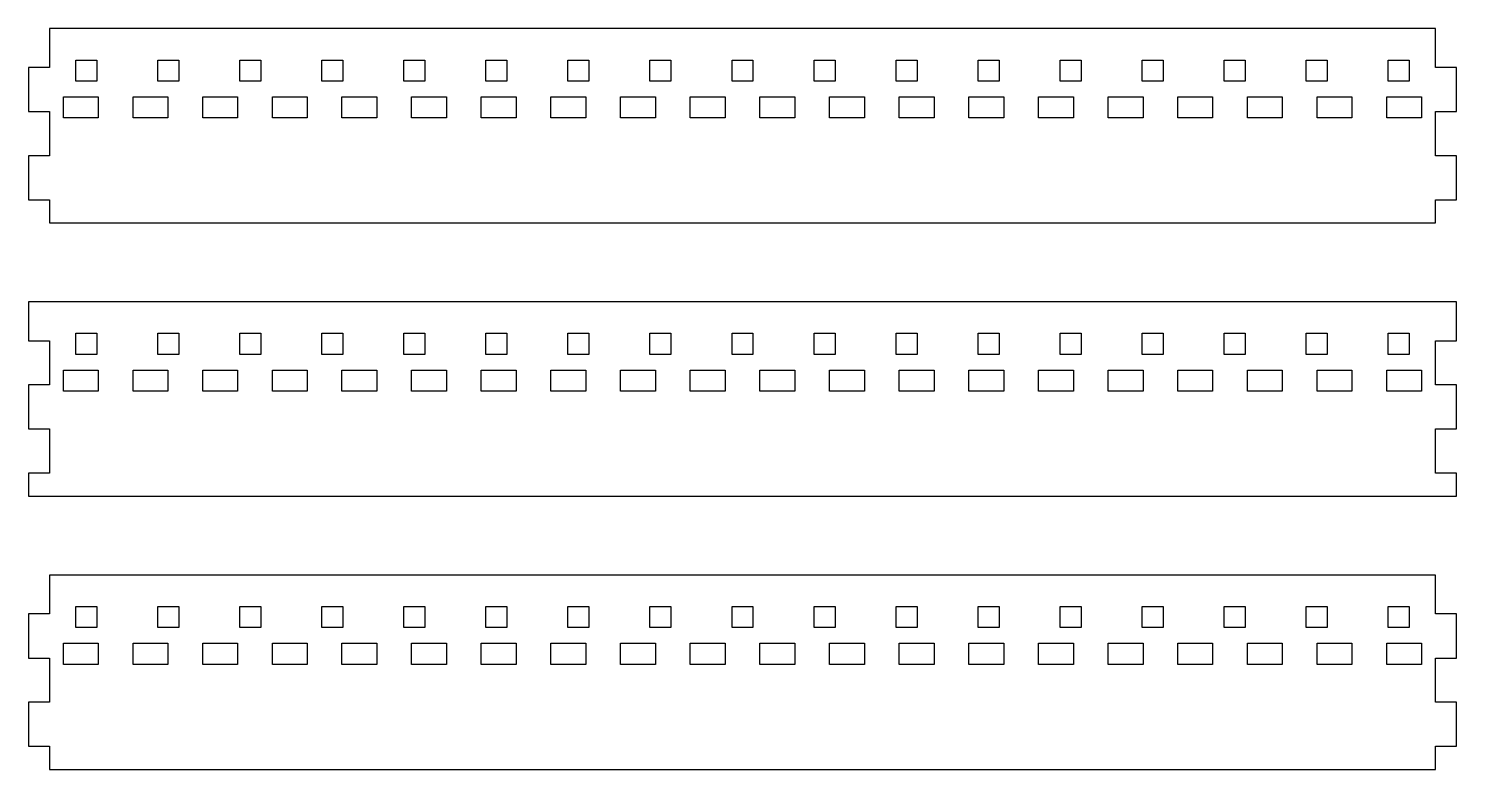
# Model space of a CAD drawing. Header units: metres. Extents: x -282 to 272, y -680 to 554.
# Drawn here: x 0 to 272, y -204 to -63 of the extents above; entities that cross this region are included whole.
import ezdxf

# ---------------------------------------------------------------- set-up
doc = ezdxf.new("R2010")
doc.units = ezdxf.units.M

msp = doc.modelspace()

# ---------------------------------------------------------------- linework, layer by layer
for p, q in [((268, -63), (4, -63)), ((4, -63), (4, -70.4)), ((268, -70.4), (268, -63)), ((4, -70.4), (0, -70.4)), ((0, -70.4), (0, -78.8)), ((9, -73), (9, -69)), ((9, -69), (13, -69)), ((13, -69), (13, -73)), ((24.625, -73), (24.625, -69)), ((24.625, -69), (28.625, -69)), ((28.625, -69), (28.625, -73)), ((40.25, -73), (40.25, -69)), ((40.25, -69), (44.25, -69)), ((44.25, -69), (44.25, -73)), ((55.875, -73), (55.875, -69)), ((55.875, -69), (59.875, -69)), ((59.875, -69), (59.875, -73)), ((71.5, -73), (71.5, -69)), ((71.5, -69), (75.5, -69)), ((75.5, -69), (75.5, -73)), ((87.125, -73), (87.125, -69)), ((87.125, -69), (91.125, -69)), ((91.125, -69), (91.125, -73)), ((102.75, -73), (102.75, -69)), ((102.75, -69), (106.75, -69)), ((106.75, -69), (106.75, -73)), ((118.375, -73), (118.375, -69)), ((118.375, -69), (122.375, -69)), ((122.375, -69), (122.375, -73)), ((134, -73), (134, -69)), ((134, -69), (138, -69)), ((138, -69), (138, -73)), ((149.625, -73), (149.625, -69)), ((149.625, -69), (153.625, -69)), ((153.625, -69), (153.625, -73)), ((165.25, -73), (165.25, -69)), ((165.25, -69), (169.25, -69)), ((169.25, -69), (169.25, -73)), ((180.875, -73), (180.875, -69)), ((180.875, -69), (184.875, -69)), ((184.875, -69), (184.875, -73)), ((196.5, -73), (196.5, -69)), ((196.5, -69), (200.5, -69)), ((200.5, -69), (200.5, -73)), ((212.125, -73), (212.125, -69)), ((212.125, -69), (216.125, -69)), ((216.125, -69), (216.125, -73)), ((227.75, -73), (227.75, -69)), ((227.75, -69), (231.75, -69)), ((231.75, -69), (231.75, -73)), ((243.375, -73), (243.375, -69)), ((243.375, -69), (247.375, -69)), ((247.375, -69), (247.375, -73)), ((259, -73), (259, -69)), ((259, -69), (263, -69)), ((263, -69), (263, -73)), ((272, -70.4), (268, -70.4)), ((272, -78.8), (272, -70.4)), ((13, -73), (9, -73)), ((28.625, -73), (24.625, -73)), ((44.25, -73), (40.25, -73)), ((59.875, -73), (55.875, -73)), ((75.5, -73), (71.5, -73)), ((91.125, -73), (87.125, -73)), ((106.75, -73), (102.75, -73)), ((122.375, -73), (118.375, -73)), ((138, -73), (134, -73)), ((153.625, -73), (149.625, -73)), ((169.25, -73), (165.25, -73)), ((184.875, -73), (180.875, -73)), ((200.5, -73), (196.5, -73)), ((216.125, -73), (212.125, -73)), ((231.75, -73), (227.75, -73)), ((247.375, -73), (243.375, -73)), ((263, -73), (259, -73)), ((6.6341, -80), (6.6341, -76)), ((6.6341, -76), (13.2683, -76)), ((13.2683, -76), (13.2683, -80)), ((19.9024, -80), (19.9024, -76)), ((19.9024, -76), (26.5366, -76)), ((26.5366, -76), (26.5366, -80)), ((33.1707, -80), (33.1707, -76)), ((33.1707, -76), (39.8049, -76)), ((39.8049, -76), (39.8049, -80)), ((46.439, -80), (46.439, -76)), ((46.439, -76), (53.0732, -76)), ((53.0732, -76), (53.0732, -80)), ((59.7073, -80), (59.7073, -76)), ((59.7073, -76), (66.3415, -76)), ((66.3415, -76), (66.3415, -80)), ((72.9756, -80), (72.9756, -76)), ((72.9756, -76), (79.6097, -76)), ((79.6097, -76), (79.6097, -80)), ((86.2439, -80), (86.2439, -76)), ((86.2439, -76), (92.878, -76)), ((92.878, -76), (92.878, -80)), ((99.5122, -80), (99.5122, -76)), ((99.5122, -76), (106.146, -76)), ((106.146, -76), (106.146, -80)), ((112.78, -80), (112.78, -76)), ((112.78, -76), (119.415, -76)), ((119.415, -76), (119.415, -80)), ((126.049, -80), (126.049, -76)), ((126.049, -76), (132.683, -76)), ((132.683, -76), (132.683, -80)), ((139.317, -80), (139.317, -76)), ((139.317, -76), (145.951, -76)), ((145.951, -76), (145.951, -80)), ((152.585, -80), (152.585, -76)), ((152.585, -76), (159.219, -76)), ((159.219, -76), (159.219, -80)), ((165.854, -80), (165.854, -76)), ((165.854, -76), (172.488, -76)), ((172.488, -76), (172.488, -80)), ((179.122, -80), (179.122, -76)), ((179.122, -76), (185.756, -76)), ((185.756, -76), (185.756, -80)), ((192.39, -80), (192.39, -76)), ((192.39, -76), (199.024, -76)), ((199.024, -76), (199.024, -80)), ((205.659, -80), (205.659, -76)), ((205.659, -76), (212.293, -76)), ((212.293, -76), (212.293, -80)), ((218.927, -80), (218.927, -76)), ((218.927, -76), (225.561, -76)), ((225.561, -76), (225.561, -80)), ((232.195, -80), (232.195, -76)), ((232.195, -76), (238.829, -76)), ((238.829, -76), (238.829, -80)), ((245.463, -80), (245.463, -76)), ((245.463, -76), (252.098, -76)), ((252.098, -76), (252.098, -80)), ((258.732, -80), (258.732, -76)), ((258.732, -76), (265.366, -76)), ((265.366, -76), (265.366, -80)), ((0, -78.8), (4, -78.8)), ((4, -78.8), (4, -87.2)), ((268, -87.2), (268, -78.8)), ((268, -78.8), (272, -78.8)), ((13.2683, -80), (6.6341, -80)), ((26.5366, -80), (19.9024, -80)), ((39.8049, -80), (33.1707, -80)), ((53.0732, -80), (46.439, -80)), ((66.3415, -80), (59.7073, -80)), ((79.6097, -80), (72.9756, -80)), ((92.878, -80), (86.2439, -80)), ((106.146, -80), (99.5122, -80)), ((119.415, -80), (112.78, -80)), ((132.683, -80), (126.049, -80)), ((145.951, -80), (139.317, -80)), ((159.219, -80), (152.585, -80)), ((172.488, -80), (165.854, -80)), ((185.756, -80), (179.122, -80)), ((199.024, -80), (192.39, -80)), ((212.293, -80), (205.659, -80)), ((225.561, -80), (218.927, -80)), ((238.829, -80), (232.195, -80)), ((252.098, -80), (245.463, -80)), ((265.366, -80), (258.732, -80)), ((4, -87.2), (0, -87.2)), ((0, -87.2), (0, -95.6)), ((272, -87.2), (268, -87.2)), ((272, -95.6), (272, -87.2)), ((0, -95.6), (4, -95.6)), ((4, -95.6), (4, -100)), ((268, -95.6), (272, -95.6)), ((268, -100), (268, -95.6)), ((4, -100), (268, -100)), ((272, -115), (0, -115)), ((0, -115), (0, -122.4)), ((272, -122.4), (272, -115)), ((0, -122.4), (4, -122.4)), ((4, -122.4), (4, -130.8)), ((9, -125), (9, -121)), ((9, -121), (13, -121)), ((13, -121), (13, -125)), ((24.625, -125), (24.625, -121)), ((24.625, -121), (28.625, -121)), ((28.625, -121), (28.625, -125)), ((40.25, -125), (40.25, -121)), ((40.25, -121), (44.25, -121)), ((44.25, -121), (44.25, -125)), ((55.875, -125), (55.875, -121)), ((55.875, -121), (59.875, -121)), ((59.875, -121), (59.875, -125)), ((71.5, -125), (71.5, -121)), ((71.5, -121), (75.5, -121)), ((75.5, -121), (75.5, -125)), ((87.125, -125), (87.125, -121)), ((87.125, -121), (91.125, -121)), ((91.125, -121), (91.125, -125)), ((102.75, -125), (102.75, -121)), ((102.75, -121), (106.75, -121)), ((106.75, -121), (106.75, -125)), ((118.375, -125), (118.375, -121)), ((118.375, -121), (122.375, -121)), ((122.375, -121), (122.375, -125)), ((134, -125), (134, -121)), ((134, -121), (138, -121)), ((138, -121), (138, -125)), ((149.625, -125), (149.625, -121)), ((149.625, -121), (153.625, -121)), ((153.625, -121), (153.625, -125)), ((165.25, -125), (165.25, -121)), ((165.25, -121), (169.25, -121)), ((169.25, -121), (169.25, -125)), ((180.875, -125), (180.875, -121)), ((180.875, -121), (184.875, -121)), ((184.875, -121), (184.875, -125)), ((196.5, -125), (196.5, -121)), ((196.5, -121), (200.5, -121)), ((200.5, -121), (200.5, -125)), ((212.125, -125), (212.125, -121)), ((212.125, -121), (216.125, -121)), ((216.125, -121), (216.125, -125)), ((227.75, -125), (227.75, -121)), ((227.75, -121), (231.75, -121)), ((231.75, -121), (231.75, -125)), ((243.375, -125), (243.375, -121)), ((243.375, -121), (247.375, -121)), ((247.375, -121), (247.375, -125)), ((259, -125), (259, -121)), ((259, -121), (263, -121)), ((263, -121), (263, -125)), ((268, -130.8), (268, -122.4)), ((268, -122.4), (272, -122.4)), ((13, -125), (9, -125)), ((28.625, -125), (24.625, -125)), ((44.25, -125), (40.25, -125)), ((59.875, -125), (55.875, -125)), ((75.5, -125), (71.5, -125)), ((91.125, -125), (87.125, -125)), ((106.75, -125), (102.75, -125)), ((122.375, -125), (118.375, -125)), ((138, -125), (134, -125)), ((153.625, -125), (149.625, -125)), ((169.25, -125), (165.25, -125)), ((184.875, -125), (180.875, -125)), ((200.5, -125), (196.5, -125)), ((216.125, -125), (212.125, -125)), ((231.75, -125), (227.75, -125)), ((247.375, -125), (243.375, -125)), ((263, -125), (259, -125)), ((6.6341, -132), (6.6341, -128)), ((6.6341, -128), (13.2683, -128)), ((13.2683, -128), (13.2683, -132)), ((19.9024, -132), (19.9024, -128)), ((19.9024, -128), (26.5366, -128)), ((26.5366, -128), (26.5366, -132)), ((33.1707, -132), (33.1707, -128)), ((33.1707, -128), (39.8049, -128)), ((39.8049, -128), (39.8049, -132)), ((46.439, -132), (46.439, -128)), ((46.439, -128), (53.0732, -128)), ((53.0732, -128), (53.0732, -132)), ((59.7073, -132), (59.7073, -128)), ((59.7073, -128), (66.3415, -128)), ((66.3415, -128), (66.3415, -132)), ((72.9756, -132), (72.9756, -128)), ((72.9756, -128), (79.6097, -128)), ((79.6097, -128), (79.6097, -132)), ((86.2439, -132), (86.2439, -128)), ((86.2439, -128), (92.878, -128)), ((92.878, -128), (92.878, -132)), ((99.5122, -132), (99.5122, -128)), ((99.5122, -128), (106.146, -128)), ((106.146, -128), (106.146, -132)), ((112.78, -132), (112.78, -128)), ((112.78, -128), (119.415, -128)), ((119.415, -128), (119.415, -132)), ((126.049, -132), (126.049, -128)), ((126.049, -128), (132.683, -128)), ((132.683, -128), (132.683, -132)), ((139.317, -132), (139.317, -128)), ((139.317, -128), (145.951, -128)), ((145.951, -128), (145.951, -132)), ((152.585, -132), (152.585, -128)), ((152.585, -128), (159.219, -128)), ((159.219, -128), (159.219, -132)), ((165.854, -132), (165.854, -128)), ((165.854, -128), (172.488, -128)), ((172.488, -128), (172.488, -132)), ((179.122, -132), (179.122, -128)), ((179.122, -128), (185.756, -128)), ((185.756, -128), (185.756, -132)), ((192.39, -132), (192.39, -128)), ((192.39, -128), (199.024, -128)), ((199.024, -128), (199.024, -132)), ((205.659, -132), (205.659, -128)), ((205.659, -128), (212.293, -128)), ((212.293, -128), (212.293, -132)), ((218.927, -132), (218.927, -128)), ((218.927, -128), (225.561, -128)), ((225.561, -128), (225.561, -132)), ((232.195, -132), (232.195, -128)), ((232.195, -128), (238.829, -128)), ((238.829, -128), (238.829, -132)), ((245.463, -132), (245.463, -128)), ((245.463, -128), (252.098, -128)), ((252.098, -128), (252.098, -132)), ((258.732, -132), (258.732, -128)), ((258.732, -128), (265.366, -128)), ((265.366, -128), (265.366, -132)), ((4, -130.8), (0, -130.8)), ((0, -130.8), (0, -139.2)), ((13.2683, -132), (6.6341, -132)), ((26.5366, -132), (19.9024, -132)), ((39.8049, -132), (33.1707, -132)), ((53.0732, -132), (46.439, -132)), ((66.3415, -132), (59.7073, -132)), ((79.6097, -132), (72.9756, -132)), ((92.878, -132), (86.2439, -132)), ((106.146, -132), (99.5122, -132)), ((119.415, -132), (112.78, -132)), ((132.683, -132), (126.049, -132)), ((145.951, -132), (139.317, -132)), ((159.219, -132), (152.585, -132)), ((172.488, -132), (165.854, -132)), ((185.756, -132), (179.122, -132)), ((199.024, -132), (192.39, -132)), ((212.293, -132), (205.659, -132)), ((225.561, -132), (218.927, -132)), ((238.829, -132), (232.195, -132)), ((252.098, -132), (245.463, -132)), ((265.366, -132), (258.732, -132)), ((272, -130.8), (268, -130.8)), ((272, -139.2), (272, -130.8)), ((0, -139.2), (4, -139.2)), ((4, -139.2), (4, -147.6)), ((268, -147.6), (268, -139.2)), ((268, -139.2), (272, -139.2)), ((4, -147.6), (0, -147.6)), ((0, -147.6), (0, -152)), ((272, -147.6), (268, -147.6)), ((272, -152), (272, -147.6)), ((0, -152), (272, -152)), ((268, -167), (4, -167)), ((4, -167), (4, -174.4)), ((268, -174.4), (268, -167)), ((9, -177), (9, -173)), ((9, -173), (13, -173)), ((13, -173), (13, -177)), ((24.625, -177), (24.625, -173)), ((24.625, -173), (28.625, -173)), ((28.625, -173), (28.625, -177)), ((40.25, -177), (40.25, -173)), ((40.25, -173), (44.25, -173)), ((44.25, -173), (44.25, -177)), ((55.875, -177), (55.875, -173)), ((55.875, -173), (59.875, -173)), ((59.875, -173), (59.875, -177)), ((71.5, -177), (71.5, -173)), ((71.5, -173), (75.5, -173)), ((75.5, -173), (75.5, -177)), ((87.125, -177), (87.125, -173)), ((87.125, -173), (91.125, -173)), ((91.125, -173), (91.125, -177)), ((102.75, -177), (102.75, -173)), ((102.75, -173), (106.75, -173)), ((106.75, -173), (106.75, -177)), ((118.375, -177), (118.375, -173)), ((118.375, -173), (122.375, -173)), ((122.375, -173), (122.375, -177)), ((134, -177), (134, -173)), ((134, -173), (138, -173)), ((138, -173), (138, -177)), ((149.625, -177), (149.625, -173)), ((149.625, -173), (153.625, -173)), ((153.625, -173), (153.625, -177)), ((165.25, -177), (165.25, -173)), ((165.25, -173), (169.25, -173)), ((169.25, -173), (169.25, -177)), ((180.875, -177), (180.875, -173)), ((180.875, -173), (184.875, -173)), ((184.875, -173), (184.875, -177)), ((196.5, -177), (196.5, -173)), ((196.5, -173), (200.5, -173)), ((200.5, -173), (200.5, -177)), ((212.125, -177), (212.125, -173)), ((212.125, -173), (216.125, -173)), ((216.125, -173), (216.125, -177)), ((227.75, -177), (227.75, -173)), ((227.75, -173), (231.75, -173)), ((231.75, -173), (231.75, -177)), ((243.375, -177), (243.375, -173)), ((243.375, -173), (247.375, -173)), ((247.375, -173), (247.375, -177)), ((259, -177), (259, -173)), ((259, -173), (263, -173)), ((263, -173), (263, -177)), ((4, -174.4), (0, -174.4)), ((0, -174.4), (0, -182.8)), ((272, -174.4), (268, -174.4)), ((272, -182.8), (272, -174.4)), ((13, -177), (9, -177)), ((28.625, -177), (24.625, -177)), ((44.25, -177), (40.25, -177)), ((59.875, -177), (55.875, -177)), ((75.5, -177), (71.5, -177)), ((91.125, -177), (87.125, -177)), ((106.75, -177), (102.75, -177)), ((122.375, -177), (118.375, -177)), ((138, -177), (134, -177)), ((153.625, -177), (149.625, -177)), ((169.25, -177), (165.25, -177)), ((184.875, -177), (180.875, -177)), ((200.5, -177), (196.5, -177)), ((216.125, -177), (212.125, -177)), ((231.75, -177), (227.75, -177)), ((247.375, -177), (243.375, -177)), ((263, -177), (259, -177)), ((6.6341, -184), (6.6341, -180)), ((6.6341, -180), (13.2683, -180)), ((13.2683, -180), (13.2683, -184)), ((19.9024, -184), (19.9024, -180)), ((19.9024, -180), (26.5366, -180)), ((26.5366, -180), (26.5366, -184)), ((33.1707, -184), (33.1707, -180)), ((33.1707, -180), (39.8049, -180)), ((39.8049, -180), (39.8049, -184)), ((46.439, -184), (46.439, -180)), ((46.439, -180), (53.0732, -180)), ((53.0732, -180), (53.0732, -184)), ((59.7073, -184), (59.7073, -180)), ((59.7073, -180), (66.3415, -180)), ((66.3415, -180), (66.3415, -184)), ((72.9756, -184), (72.9756, -180)), ((72.9756, -180), (79.6097, -180)), ((79.6097, -180), (79.6097, -184)), ((86.2439, -184), (86.2439, -180)), ((86.2439, -180), (92.878, -180)), ((92.878, -180), (92.878, -184)), ((99.5122, -184), (99.5122, -180)), ((99.5122, -180), (106.146, -180)), ((106.146, -180), (106.146, -184)), ((112.78, -184), (112.78, -180)), ((112.78, -180), (119.415, -180)), ((119.415, -180), (119.415, -184)), ((126.049, -184), (126.049, -180)), ((126.049, -180), (132.683, -180)), ((132.683, -180), (132.683, -184)), ((139.317, -184), (139.317, -180)), ((139.317, -180), (145.951, -180)), ((145.951, -180), (145.951, -184)), ((152.585, -184), (152.585, -180)), ((152.585, -180), (159.219, -180)), ((159.219, -180), (159.219, -184)), ((165.854, -184), (165.854, -180)), ((165.854, -180), (172.488, -180)), ((172.488, -180), (172.488, -184)), ((179.122, -184), (179.122, -180)), ((179.122, -180), (185.756, -180)), ((185.756, -180), (185.756, -184)), ((192.39, -184), (192.39, -180)), ((192.39, -180), (199.024, -180)), ((199.024, -180), (199.024, -184)), ((205.659, -184), (205.659, -180)), ((205.659, -180), (212.293, -180)), ((212.293, -180), (212.293, -184)), ((218.927, -184), (218.927, -180)), ((218.927, -180), (225.561, -180)), ((225.561, -180), (225.561, -184)), ((232.195, -184), (232.195, -180)), ((232.195, -180), (238.829, -180)), ((238.829, -180), (238.829, -184)), ((245.463, -184), (245.463, -180)), ((245.463, -180), (252.098, -180)), ((252.098, -180), (252.098, -184)), ((258.732, -184), (258.732, -180)), ((258.732, -180), (265.366, -180)), ((265.366, -180), (265.366, -184)), ((0, -182.8), (4, -182.8)), ((4, -182.8), (4, -191.2)), ((13.2683, -184), (6.6341, -184)), ((26.5366, -184), (19.9024, -184)), ((39.8049, -184), (33.1707, -184)), ((53.0732, -184), (46.439, -184)), ((66.3415, -184), (59.7073, -184)), ((79.6097, -184), (72.9756, -184)), ((92.878, -184), (86.2439, -184)), ((106.146, -184), (99.5122, -184)), ((119.415, -184), (112.78, -184)), ((132.683, -184), (126.049, -184)), ((145.951, -184), (139.317, -184)), ((159.219, -184), (152.585, -184)), ((172.488, -184), (165.854, -184)), ((185.756, -184), (179.122, -184)), ((199.024, -184), (192.39, -184)), ((212.293, -184), (205.659, -184)), ((225.561, -184), (218.927, -184)), ((238.829, -184), (232.195, -184)), ((252.098, -184), (245.463, -184)), ((265.366, -184), (258.732, -184)), ((268, -191.2), (268, -182.8)), ((268, -182.8), (272, -182.8)), ((4, -191.2), (0, -191.2)), ((0, -191.2), (0, -199.6)), ((272, -191.2), (268, -191.2)), ((272, -199.6), (272, -191.2)), ((0, -199.6), (4, -199.6)), ((4, -199.6), (4, -204)), ((268, -199.6), (272, -199.6)), ((268, -204), (268, -199.6)), ((4, -204), (268, -204))]:
    msp.add_line(p, q)

doc.saveas('drawing.dxf')
